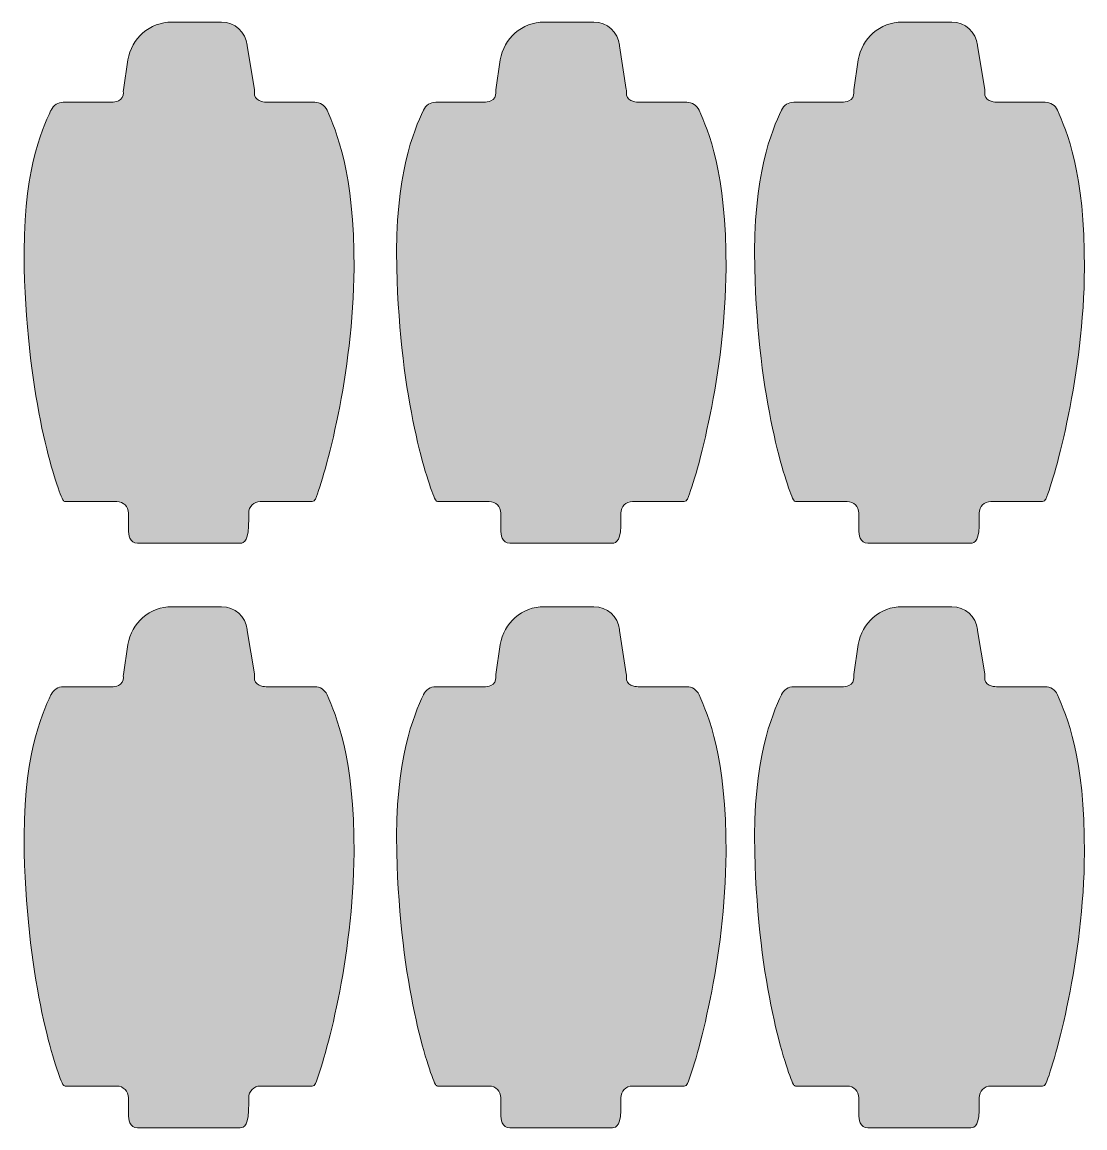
# Model space of a CAD drawing. Header units: inches. Extents: x -0.2 to 22.9, y 0 to 27.3.
# Drawn here: x 11.42 to 22.85, y 0 to 11.89 of the extents above; entities that cross this region are included whole.
import ezdxf

# ---------------------------------------------------------------- set-up
doc = ezdxf.new("R2010")
doc.units = ezdxf.units.IN
doc.header["$MEASUREMENT"] = 0
doc.layers.add('Paper Pumpkin Blank', color=7, linetype='Continuous', lineweight=0)

msp = doc.modelspace()

# ---------------------------------------------------------------- hatches: boundary and pattern name
at = {"layer": 'Paper Pumpkin Blank', "true_color": 0xe6e7e8, "transparency": 33554687}
h = msp.add_hatch(color=254, dxfattribs=at)
h.dxf.hatch_style = 2
edge = h.paths.add_edge_path()
edge.add_spline(control_points=[(13.917, 11.167), (13.919, 11.154), (13.919, 11.142), (13.918, 11.129), (13.915, 11.094), (13.935, 11.061), (13.967, 11.046), (13.99, 11.035), (14.026, 11.029), (14.043, 11.029), (14.043, 11.029), (14.567, 11.029), (14.567, 11.029), (14.624, 11.029), (14.676, 10.996), (14.699, 10.943), (14.699, 10.943), (14.699, 10.942), (14.699, 10.942), (14.794, 10.725), (14.993, 10.275), (14.989, 9.242), (14.982, 8.106), (14.678, 7.011), (14.574, 6.761), (14.567, 6.746), (14.553, 6.735), (14.537, 6.735), (14.537, 6.735), (13.981, 6.735), (13.981, 6.735), (13.912, 6.735), (13.856, 6.678), (13.856, 6.608), (13.856, 6.608), (13.856, 6.554), (13.856, 6.554), (13.856, 6.554), (13.854, 6.467), (13.854, 6.467), (13.851, 6.285), (13.785, 6.285), (13.75, 6.285), (13.75, 6.285), (12.66, 6.285), (12.66, 6.285), (12.575, 6.285), (12.562, 6.378), (12.562, 6.435), (12.562, 6.435), (12.562, 6.608), (12.562, 6.608), (12.562, 6.678), (12.507, 6.735), (12.438, 6.735), (12.438, 6.735), (11.882, 6.735), (11.882, 6.735), (11.872, 6.735), (11.864, 6.74), (11.858, 6.751), (11.779, 6.915), (11.475, 7.819), (11.443, 9.243), (11.419, 10.267), (11.629, 10.722), (11.729, 10.942), (11.729, 10.943), (11.731, 10.944), (11.731, 10.944), (11.754, 10.996), (11.806, 11.029), (11.862, 11.029), (11.862, 11.029), (12.383, 11.029), (12.383, 11.029), (12.399, 11.029), (12.431, 11.032), (12.456, 11.043), (12.49, 11.058), (12.511, 11.093), (12.508, 11.131), (12.507, 11.14), (12.508, 11.151), (12.51, 11.161), (12.51, 11.161), (12.558, 11.483), (12.558, 11.483), (12.593, 11.717), (12.794, 11.89), (13.031, 11.89), (13.031, 11.89), (13.564, 11.89), (13.564, 11.89), (13.706, 11.89), (13.824, 11.783), (13.839, 11.643), (13.839, 11.64), (13.839, 11.638), (13.84, 11.635), (13.84, 11.635), (13.917, 11.167), (13.917, 11.167)], knot_values=[0, 0, 0, 0, 1, 1, 1, 2, 2, 2, 3, 3, 3, 4, 4, 4, 5, 5, 5, 6, 6, 6, 7, 7, 7, 8, 8, 8, 9, 9, 9, 10, 10, 10, 11, 11, 11, 12, 12, 12, 13, 13, 13, 14, 14, 14, 15, 15, 15, 16, 16, 16, 17, 17, 17, 18, 18, 18, 19, 19, 19, 20, 20, 20, 21, 21, 21, 22, 22, 22, 23, 23, 23, 24, 24, 24, 25, 25, 25, 26, 26, 26, 27, 27, 27, 28, 28, 28, 29, 29, 29, 30, 30, 30, 31, 31, 31, 32, 32, 32, 33, 33, 33, 34, 34, 34, 34], degree=3, periodic=0)
h = msp.add_hatch(color=254, dxfattribs=at)
h.dxf.hatch_style = 2
edge = h.paths.add_edge_path()
edge.add_spline(control_points=[(17.917, 11.167), (17.919, 11.154), (17.919, 11.142), (17.918, 11.129), (17.915, 11.094), (17.935, 11.061), (17.967, 11.046), (17.99, 11.035), (18.026, 11.029), (18.043, 11.029), (18.043, 11.029), (18.567, 11.029), (18.567, 11.029), (18.624, 11.029), (18.676, 10.996), (18.7, 10.943), (18.7, 10.943), (18.7, 10.942), (18.7, 10.942), (18.796, 10.725), (18.994, 10.275), (18.99, 9.242), (18.983, 8.106), (18.679, 7.011), (18.575, 6.761), (18.568, 6.746), (18.554, 6.735), (18.539, 6.735), (18.539, 6.735), (17.982, 6.735), (17.982, 6.735), (17.914, 6.735), (17.858, 6.678), (17.858, 6.608), (17.858, 6.608), (17.858, 6.554), (17.858, 6.554), (17.858, 6.554), (17.857, 6.467), (17.857, 6.467), (17.854, 6.285), (17.787, 6.285), (17.753, 6.285), (17.753, 6.285), (16.664, 6.285), (16.664, 6.285), (16.579, 6.285), (16.567, 6.378), (16.567, 6.435), (16.567, 6.435), (16.567, 6.608), (16.567, 6.608), (16.567, 6.678), (16.511, 6.735), (16.443, 6.735), (16.443, 6.735), (15.887, 6.735), (15.887, 6.735), (15.878, 6.735), (15.869, 6.74), (15.864, 6.751), (15.785, 6.915), (15.481, 7.819), (15.449, 9.243), (15.425, 10.267), (15.635, 10.722), (15.735, 10.942), (15.735, 10.943), (15.736, 10.944), (15.736, 10.944), (15.76, 10.996), (15.811, 11.029), (15.868, 11.029), (15.868, 11.029), (16.389, 11.029), (16.389, 11.029), (16.404, 11.029), (16.436, 11.032), (16.461, 11.043), (16.496, 11.058), (16.517, 11.093), (16.514, 11.131), (16.512, 11.14), (16.514, 11.151), (16.515, 11.161), (16.515, 11.161), (16.562, 11.483), (16.562, 11.483), (16.597, 11.717), (16.797, 11.89), (17.035, 11.89), (17.035, 11.89), (17.568, 11.89), (17.568, 11.89), (17.71, 11.89), (17.828, 11.783), (17.843, 11.643), (17.843, 11.64), (17.843, 11.638), (17.844, 11.635), (17.844, 11.635), (17.917, 11.167), (17.917, 11.167)], knot_values=[0, 0, 0, 0, 1, 1, 1, 2, 2, 2, 3, 3, 3, 4, 4, 4, 5, 5, 5, 6, 6, 6, 7, 7, 7, 8, 8, 8, 9, 9, 9, 10, 10, 10, 11, 11, 11, 12, 12, 12, 13, 13, 13, 14, 14, 14, 15, 15, 15, 16, 16, 16, 17, 17, 17, 18, 18, 18, 19, 19, 19, 20, 20, 20, 21, 21, 21, 22, 22, 22, 23, 23, 23, 24, 24, 24, 25, 25, 25, 26, 26, 26, 27, 27, 27, 28, 28, 28, 29, 29, 29, 30, 30, 30, 31, 31, 31, 32, 32, 32, 33, 33, 33, 34, 34, 34, 34], degree=3, periodic=0)
h = msp.add_hatch(color=254, dxfattribs=at)
h.dxf.hatch_style = 2
edge = h.paths.add_edge_path()
edge.add_spline(control_points=[(21.771, 11.167), (21.774, 11.154), (21.774, 11.142), (21.772, 11.129), (21.769, 11.094), (21.789, 11.061), (21.821, 11.046), (21.844, 11.035), (21.881, 11.029), (21.897, 11.029), (21.897, 11.029), (22.421, 11.029), (22.421, 11.029), (22.478, 11.029), (22.531, 10.996), (22.554, 10.943), (22.554, 10.943), (22.554, 10.942), (22.554, 10.942), (22.65, 10.725), (22.849, 10.275), (22.844, 9.242), (22.837, 8.106), (22.533, 7.011), (22.429, 6.761), (22.422, 6.746), (22.408, 6.735), (22.393, 6.735), (22.393, 6.735), (21.836, 6.735), (21.836, 6.735), (21.768, 6.735), (21.712, 6.678), (21.712, 6.608), (21.712, 6.608), (21.712, 6.554), (21.712, 6.554), (21.712, 6.554), (21.711, 6.467), (21.711, 6.467), (21.708, 6.285), (21.642, 6.285), (21.607, 6.285), (21.607, 6.285), (20.514, 6.285), (20.514, 6.285), (20.429, 6.285), (20.417, 6.378), (20.417, 6.435), (20.417, 6.435), (20.417, 6.608), (20.417, 6.608), (20.417, 6.678), (20.361, 6.735), (20.293, 6.735), (20.293, 6.735), (19.737, 6.735), (19.737, 6.735), (19.728, 6.735), (19.719, 6.74), (19.714, 6.751), (19.635, 6.915), (19.331, 7.819), (19.299, 9.243), (19.275, 10.267), (19.485, 10.722), (19.585, 10.942), (19.585, 10.943), (19.586, 10.944), (19.586, 10.944), (19.61, 10.996), (19.661, 11.029), (19.718, 11.029), (19.718, 11.029), (20.239, 11.029), (20.239, 11.029), (20.254, 11.029), (20.286, 11.032), (20.311, 11.043), (20.346, 11.058), (20.367, 11.093), (20.364, 11.131), (20.362, 11.14), (20.364, 11.151), (20.365, 11.161), (20.365, 11.161), (20.412, 11.483), (20.412, 11.483), (20.447, 11.717), (20.647, 11.89), (20.885, 11.89), (20.885, 11.89), (21.418, 11.89), (21.418, 11.89), (21.56, 11.89), (21.678, 11.783), (21.693, 11.643), (21.693, 11.64), (21.693, 11.638), (21.694, 11.635), (21.694, 11.635), (21.771, 11.167), (21.771, 11.167)], knot_values=[0, 0, 0, 0, 1, 1, 1, 2, 2, 2, 3, 3, 3, 4, 4, 4, 5, 5, 5, 6, 6, 6, 7, 7, 7, 8, 8, 8, 9, 9, 9, 10, 10, 10, 11, 11, 11, 12, 12, 12, 13, 13, 13, 14, 14, 14, 15, 15, 15, 16, 16, 16, 17, 17, 17, 18, 18, 18, 19, 19, 19, 20, 20, 20, 21, 21, 21, 22, 22, 22, 23, 23, 23, 24, 24, 24, 25, 25, 25, 26, 26, 26, 27, 27, 27, 28, 28, 28, 29, 29, 29, 30, 30, 30, 31, 31, 31, 32, 32, 32, 33, 33, 33, 34, 34, 34, 34], degree=3, periodic=0)
h = msp.add_hatch(color=254, dxfattribs=at)
h.dxf.hatch_style = 2
edge = h.paths.add_edge_path()
edge.add_spline(control_points=[(13.917, 4.879), (13.919, 4.867), (13.919, 4.854), (13.918, 4.842), (13.915, 4.807), (13.935, 4.774), (13.967, 4.758), (13.99, 4.747), (14.026, 4.742), (14.043, 4.742), (14.043, 4.742), (14.567, 4.742), (14.567, 4.742), (14.624, 4.742), (14.676, 4.708), (14.699, 4.656), (14.699, 4.656), (14.699, 4.654), (14.699, 4.654), (14.794, 4.438), (14.993, 3.988), (14.989, 2.954), (14.982, 1.818), (14.678, 0.724), (14.574, 0.474), (14.567, 0.458), (14.553, 0.447), (14.537, 0.447), (14.537, 0.447), (13.981, 0.447), (13.981, 0.447), (13.912, 0.447), (13.856, 0.39), (13.856, 0.321), (13.856, 0.321), (13.856, 0.267), (13.856, 0.267), (13.856, 0.267), (13.854, 0.179), (13.854, 0.179), (13.851, -0.003), (13.785, -0.003), (13.75, -0.003), (13.75, -0.003), (12.66, -0.003), (12.66, -0.003), (12.575, -0.003), (12.562, 0.09), (12.562, 0.147), (12.562, 0.147), (12.562, 0.321), (12.562, 0.321), (12.562, 0.39), (12.507, 0.447), (12.438, 0.447), (12.438, 0.447), (11.882, 0.447), (11.882, 0.447), (11.872, 0.447), (11.864, 0.453), (11.858, 0.464), (11.779, 0.628), (11.475, 1.532), (11.443, 2.956), (11.419, 3.979), (11.629, 4.435), (11.729, 4.654), (11.729, 4.656), (11.731, 4.657), (11.731, 4.657), (11.754, 4.708), (11.806, 4.742), (11.862, 4.742), (11.862, 4.742), (12.383, 4.742), (12.383, 4.742), (12.399, 4.742), (12.431, 4.744), (12.456, 4.756), (12.49, 4.771), (12.511, 4.806), (12.508, 4.843), (12.507, 4.853), (12.508, 4.864), (12.51, 4.874), (12.51, 4.874), (12.558, 5.196), (12.558, 5.196), (12.593, 5.429), (12.794, 5.603), (13.031, 5.603), (13.031, 5.603), (13.564, 5.603), (13.564, 5.603), (13.706, 5.603), (13.824, 5.496), (13.839, 5.356), (13.839, 5.353), (13.839, 5.35), (13.84, 5.347), (13.84, 5.347), (13.917, 4.879), (13.917, 4.879)], knot_values=[0, 0, 0, 0, 1, 1, 1, 2, 2, 2, 3, 3, 3, 4, 4, 4, 5, 5, 5, 6, 6, 6, 7, 7, 7, 8, 8, 8, 9, 9, 9, 10, 10, 10, 11, 11, 11, 12, 12, 12, 13, 13, 13, 14, 14, 14, 15, 15, 15, 16, 16, 16, 17, 17, 17, 18, 18, 18, 19, 19, 19, 20, 20, 20, 21, 21, 21, 22, 22, 22, 23, 23, 23, 24, 24, 24, 25, 25, 25, 26, 26, 26, 27, 27, 27, 28, 28, 28, 29, 29, 29, 30, 30, 30, 31, 31, 31, 32, 32, 32, 33, 33, 33, 34, 34, 34, 34], degree=3, periodic=0)
h = msp.add_hatch(color=254, dxfattribs=at)
h.dxf.hatch_style = 2
edge = h.paths.add_edge_path()
edge.add_spline(control_points=[(17.917, 4.879), (17.919, 4.867), (17.919, 4.854), (17.918, 4.842), (17.915, 4.807), (17.935, 4.774), (17.967, 4.758), (17.99, 4.747), (18.026, 4.742), (18.043, 4.742), (18.043, 4.742), (18.567, 4.742), (18.567, 4.742), (18.624, 4.742), (18.676, 4.708), (18.7, 4.656), (18.7, 4.656), (18.7, 4.654), (18.7, 4.654), (18.796, 4.438), (18.994, 3.988), (18.99, 2.954), (18.983, 1.818), (18.679, 0.724), (18.575, 0.474), (18.568, 0.458), (18.554, 0.447), (18.539, 0.447), (18.539, 0.447), (17.982, 0.447), (17.982, 0.447), (17.914, 0.447), (17.858, 0.39), (17.858, 0.321), (17.858, 0.321), (17.858, 0.267), (17.858, 0.267), (17.858, 0.267), (17.857, 0.179), (17.857, 0.179), (17.854, -0.003), (17.787, -0.003), (17.753, -0.003), (17.753, -0.003), (16.664, -0.003), (16.664, -0.003), (16.579, -0.003), (16.567, 0.09), (16.567, 0.147), (16.567, 0.147), (16.567, 0.321), (16.567, 0.321), (16.567, 0.39), (16.511, 0.447), (16.443, 0.447), (16.443, 0.447), (15.887, 0.447), (15.887, 0.447), (15.878, 0.447), (15.869, 0.453), (15.864, 0.464), (15.785, 0.628), (15.481, 1.532), (15.449, 2.956), (15.425, 3.979), (15.635, 4.435), (15.735, 4.654), (15.735, 4.656), (15.736, 4.657), (15.736, 4.657), (15.76, 4.708), (15.811, 4.742), (15.868, 4.742), (15.868, 4.742), (16.389, 4.742), (16.389, 4.742), (16.404, 4.742), (16.436, 4.744), (16.461, 4.756), (16.496, 4.771), (16.517, 4.806), (16.514, 4.843), (16.512, 4.853), (16.514, 4.864), (16.515, 4.874), (16.515, 4.874), (16.562, 5.196), (16.562, 5.196), (16.597, 5.429), (16.797, 5.603), (17.035, 5.603), (17.035, 5.603), (17.568, 5.603), (17.568, 5.603), (17.71, 5.603), (17.828, 5.496), (17.843, 5.356), (17.843, 5.353), (17.843, 5.35), (17.844, 5.347), (17.844, 5.347), (17.917, 4.879), (17.917, 4.879)], knot_values=[0, 0, 0, 0, 1, 1, 1, 2, 2, 2, 3, 3, 3, 4, 4, 4, 5, 5, 5, 6, 6, 6, 7, 7, 7, 8, 8, 8, 9, 9, 9, 10, 10, 10, 11, 11, 11, 12, 12, 12, 13, 13, 13, 14, 14, 14, 15, 15, 15, 16, 16, 16, 17, 17, 17, 18, 18, 18, 19, 19, 19, 20, 20, 20, 21, 21, 21, 22, 22, 22, 23, 23, 23, 24, 24, 24, 25, 25, 25, 26, 26, 26, 27, 27, 27, 28, 28, 28, 29, 29, 29, 30, 30, 30, 31, 31, 31, 32, 32, 32, 33, 33, 33, 34, 34, 34, 34], degree=3, periodic=0)
h = msp.add_hatch(color=254, dxfattribs=at)
h.dxf.hatch_style = 2
edge = h.paths.add_edge_path()
edge.add_spline(control_points=[(21.771, 4.879), (21.774, 4.867), (21.774, 4.854), (21.772, 4.842), (21.769, 4.807), (21.789, 4.774), (21.821, 4.758), (21.844, 4.747), (21.881, 4.742), (21.897, 4.742), (21.897, 4.742), (22.421, 4.742), (22.421, 4.742), (22.478, 4.742), (22.531, 4.708), (22.554, 4.656), (22.554, 4.656), (22.554, 4.654), (22.554, 4.654), (22.65, 4.438), (22.849, 3.988), (22.844, 2.954), (22.837, 1.818), (22.533, 0.724), (22.429, 0.474), (22.422, 0.458), (22.408, 0.447), (22.393, 0.447), (22.393, 0.447), (21.836, 0.447), (21.836, 0.447), (21.768, 0.447), (21.712, 0.39), (21.712, 0.321), (21.712, 0.321), (21.712, 0.267), (21.712, 0.267), (21.712, 0.267), (21.711, 0.179), (21.711, 0.179), (21.708, -0.003), (21.642, -0.003), (21.607, -0.003), (21.607, -0.003), (20.514, -0.003), (20.514, -0.003), (20.429, -0.003), (20.417, 0.09), (20.417, 0.147), (20.417, 0.147), (20.417, 0.321), (20.417, 0.321), (20.417, 0.39), (20.361, 0.447), (20.293, 0.447), (20.293, 0.447), (19.737, 0.447), (19.737, 0.447), (19.728, 0.447), (19.719, 0.453), (19.714, 0.464), (19.635, 0.628), (19.331, 1.532), (19.299, 2.956), (19.275, 3.979), (19.485, 4.435), (19.585, 4.654), (19.585, 4.656), (19.586, 4.657), (19.586, 4.657), (19.61, 4.708), (19.661, 4.742), (19.718, 4.742), (19.718, 4.742), (20.239, 4.742), (20.239, 4.742), (20.254, 4.742), (20.286, 4.744), (20.311, 4.756), (20.346, 4.771), (20.367, 4.806), (20.364, 4.843), (20.362, 4.853), (20.364, 4.864), (20.365, 4.874), (20.365, 4.874), (20.412, 5.196), (20.412, 5.196), (20.447, 5.429), (20.647, 5.603), (20.885, 5.603), (20.885, 5.603), (21.418, 5.603), (21.418, 5.603), (21.56, 5.603), (21.678, 5.496), (21.693, 5.356), (21.693, 5.353), (21.693, 5.35), (21.694, 5.347), (21.694, 5.347), (21.771, 4.879), (21.771, 4.879)], knot_values=[0, 0, 0, 0, 1, 1, 1, 2, 2, 2, 3, 3, 3, 4, 4, 4, 5, 5, 5, 6, 6, 6, 7, 7, 7, 8, 8, 8, 9, 9, 9, 10, 10, 10, 11, 11, 11, 12, 12, 12, 13, 13, 13, 14, 14, 14, 15, 15, 15, 16, 16, 16, 17, 17, 17, 18, 18, 18, 19, 19, 19, 20, 20, 20, 21, 21, 21, 22, 22, 22, 23, 23, 23, 24, 24, 24, 25, 25, 25, 26, 26, 26, 27, 27, 27, 28, 28, 28, 29, 29, 29, 30, 30, 30, 31, 31, 31, 32, 32, 32, 33, 33, 33, 34, 34, 34, 34], degree=3, periodic=0)

# ---------------------------------------------------------------- linework, layer by layer
at = {"layer": 'Paper Pumpkin Blank'}
for points in [[(13.917, 11.167), (13.919, 11.154), (13.919, 11.142), (13.918, 11.129), (13.915, 11.094), (13.935, 11.061), (13.967, 11.046), (13.99, 11.035), (14.026, 11.029), (14.043, 11.029), (14.043, 11.029), (14.567, 11.029), (14.567, 11.029), (14.624, 11.029), (14.676, 10.996), (14.699, 10.943), (14.699, 10.943), (14.699, 10.942), (14.699, 10.942), (14.794, 10.725), (14.993, 10.275), (14.989, 9.242), (14.982, 8.106), (14.678, 7.011), (14.574, 6.761), (14.567, 6.746), (14.553, 6.735), (14.537, 6.735), (14.537, 6.735), (13.981, 6.735), (13.981, 6.735), (13.912, 6.735), (13.856, 6.678), (13.856, 6.608), (13.856, 6.608), (13.856, 6.554), (13.856, 6.554), (13.856, 6.554), (13.854, 6.467), (13.854, 6.467), (13.851, 6.285), (13.785, 6.285), (13.75, 6.285), (13.75, 6.285), (12.66, 6.285), (12.66, 6.285), (12.575, 6.285), (12.562, 6.378), (12.562, 6.435), (12.562, 6.435), (12.562, 6.608), (12.562, 6.608), (12.562, 6.678), (12.507, 6.735), (12.438, 6.735), (12.438, 6.735), (11.882, 6.735), (11.882, 6.735), (11.872, 6.735), (11.864, 6.74), (11.858, 6.751), (11.779, 6.915), (11.475, 7.819), (11.443, 9.243), (11.419, 10.267), (11.629, 10.722), (11.729, 10.942), (11.729, 10.943), (11.731, 10.944), (11.731, 10.944), (11.754, 10.996), (11.806, 11.029), (11.862, 11.029), (11.862, 11.029), (12.383, 11.029), (12.383, 11.029), (12.399, 11.029), (12.431, 11.032), (12.456, 11.043), (12.49, 11.058), (12.511, 11.093), (12.508, 11.131), (12.507, 11.14), (12.508, 11.151), (12.51, 11.161), (12.51, 11.161), (12.558, 11.483), (12.558, 11.483), (12.593, 11.717), (12.794, 11.89), (13.031, 11.89), (13.031, 11.89), (13.564, 11.89), (13.564, 11.89), (13.706, 11.89), (13.824, 11.783), (13.839, 11.643), (13.839, 11.64), (13.839, 11.638), (13.84, 11.635), (13.84, 11.635), (13.917, 11.167), (13.917, 11.167)], [(17.917, 11.167), (17.919, 11.154), (17.919, 11.142), (17.918, 11.129), (17.915, 11.094), (17.935, 11.061), (17.967, 11.046), (17.99, 11.035), (18.026, 11.029), (18.043, 11.029), (18.043, 11.029), (18.567, 11.029), (18.567, 11.029), (18.624, 11.029), (18.676, 10.996), (18.7, 10.943), (18.7, 10.943), (18.7, 10.942), (18.7, 10.942), (18.796, 10.725), (18.994, 10.275), (18.99, 9.242), (18.983, 8.106), (18.679, 7.011), (18.575, 6.761), (18.568, 6.746), (18.554, 6.735), (18.539, 6.735), (18.539, 6.735), (17.982, 6.735), (17.982, 6.735), (17.914, 6.735), (17.858, 6.678), (17.858, 6.608), (17.858, 6.608), (17.858, 6.554), (17.858, 6.554), (17.858, 6.554), (17.857, 6.467), (17.857, 6.467), (17.854, 6.285), (17.787, 6.285), (17.753, 6.285), (17.753, 6.285), (16.664, 6.285), (16.664, 6.285), (16.579, 6.285), (16.567, 6.378), (16.567, 6.435), (16.567, 6.435), (16.567, 6.608), (16.567, 6.608), (16.567, 6.678), (16.511, 6.735), (16.443, 6.735), (16.443, 6.735), (15.887, 6.735), (15.887, 6.735), (15.878, 6.735), (15.869, 6.74), (15.864, 6.751), (15.785, 6.915), (15.481, 7.819), (15.449, 9.243), (15.425, 10.267), (15.635, 10.722), (15.735, 10.942), (15.735, 10.943), (15.736, 10.944), (15.736, 10.944), (15.76, 10.996), (15.811, 11.029), (15.868, 11.029), (15.868, 11.029), (16.389, 11.029), (16.389, 11.029), (16.404, 11.029), (16.436, 11.032), (16.461, 11.043), (16.496, 11.058), (16.517, 11.093), (16.514, 11.131), (16.512, 11.14), (16.514, 11.151), (16.515, 11.161), (16.515, 11.161), (16.562, 11.483), (16.562, 11.483), (16.597, 11.717), (16.797, 11.89), (17.035, 11.89), (17.035, 11.89), (17.568, 11.89), (17.568, 11.89), (17.71, 11.89), (17.828, 11.783), (17.843, 11.643), (17.843, 11.64), (17.843, 11.638), (17.844, 11.635), (17.844, 11.635), (17.917, 11.167), (17.917, 11.167)], [(21.771, 11.167), (21.774, 11.154), (21.774, 11.142), (21.772, 11.129), (21.769, 11.094), (21.789, 11.061), (21.821, 11.046), (21.844, 11.035), (21.881, 11.029), (21.897, 11.029), (21.897, 11.029), (22.421, 11.029), (22.421, 11.029), (22.478, 11.029), (22.531, 10.996), (22.554, 10.943), (22.554, 10.943), (22.554, 10.942), (22.554, 10.942), (22.65, 10.725), (22.849, 10.275), (22.844, 9.242), (22.837, 8.106), (22.533, 7.011), (22.429, 6.761), (22.422, 6.746), (22.408, 6.735), (22.393, 6.735), (22.393, 6.735), (21.836, 6.735), (21.836, 6.735), (21.768, 6.735), (21.712, 6.678), (21.712, 6.608), (21.712, 6.608), (21.712, 6.554), (21.712, 6.554), (21.712, 6.554), (21.711, 6.467), (21.711, 6.467), (21.708, 6.285), (21.642, 6.285), (21.607, 6.285), (21.607, 6.285), (20.514, 6.285), (20.514, 6.285), (20.429, 6.285), (20.417, 6.378), (20.417, 6.435), (20.417, 6.435), (20.417, 6.608), (20.417, 6.608), (20.417, 6.678), (20.361, 6.735), (20.293, 6.735), (20.293, 6.735), (19.737, 6.735), (19.737, 6.735), (19.728, 6.735), (19.719, 6.74), (19.714, 6.751), (19.635, 6.915), (19.331, 7.819), (19.299, 9.243), (19.275, 10.267), (19.485, 10.722), (19.585, 10.942), (19.585, 10.943), (19.586, 10.944), (19.586, 10.944), (19.61, 10.996), (19.661, 11.029), (19.718, 11.029), (19.718, 11.029), (20.239, 11.029), (20.239, 11.029), (20.254, 11.029), (20.286, 11.032), (20.311, 11.043), (20.346, 11.058), (20.367, 11.093), (20.364, 11.131), (20.362, 11.14), (20.364, 11.151), (20.365, 11.161), (20.365, 11.161), (20.412, 11.483), (20.412, 11.483), (20.447, 11.717), (20.647, 11.89), (20.885, 11.89), (20.885, 11.89), (21.418, 11.89), (21.418, 11.89), (21.56, 11.89), (21.678, 11.783), (21.693, 11.643), (21.693, 11.64), (21.693, 11.638), (21.694, 11.635), (21.694, 11.635), (21.771, 11.167), (21.771, 11.167)], [(13.917, 4.879), (13.919, 4.867), (13.919, 4.854), (13.918, 4.842), (13.915, 4.807), (13.935, 4.774), (13.967, 4.758), (13.99, 4.747), (14.026, 4.742), (14.043, 4.742), (14.043, 4.742), (14.567, 4.742), (14.567, 4.742), (14.624, 4.742), (14.676, 4.708), (14.699, 4.656), (14.699, 4.656), (14.699, 4.654), (14.699, 4.654), (14.794, 4.438), (14.993, 3.988), (14.989, 2.954), (14.982, 1.818), (14.678, 0.724), (14.574, 0.474), (14.567, 0.458), (14.553, 0.447), (14.537, 0.447), (14.537, 0.447), (13.981, 0.447), (13.981, 0.447), (13.912, 0.447), (13.856, 0.39), (13.856, 0.321), (13.856, 0.321), (13.856, 0.267), (13.856, 0.267), (13.856, 0.267), (13.854, 0.179), (13.854, 0.179), (13.851, -0.003), (13.785, -0.003), (13.75, -0.003), (13.75, -0.003), (12.66, -0.003), (12.66, -0.003), (12.575, -0.003), (12.562, 0.09), (12.562, 0.147), (12.562, 0.147), (12.562, 0.321), (12.562, 0.321), (12.562, 0.39), (12.507, 0.447), (12.438, 0.447), (12.438, 0.447), (11.882, 0.447), (11.882, 0.447), (11.872, 0.447), (11.864, 0.453), (11.858, 0.464), (11.779, 0.628), (11.475, 1.532), (11.443, 2.956), (11.419, 3.979), (11.629, 4.435), (11.729, 4.654), (11.729, 4.656), (11.731, 4.657), (11.731, 4.657), (11.754, 4.708), (11.806, 4.742), (11.862, 4.742), (11.862, 4.742), (12.383, 4.742), (12.383, 4.742), (12.399, 4.742), (12.431, 4.744), (12.456, 4.756), (12.49, 4.771), (12.511, 4.806), (12.508, 4.843), (12.507, 4.853), (12.508, 4.864), (12.51, 4.874), (12.51, 4.874), (12.558, 5.196), (12.558, 5.196), (12.593, 5.429), (12.794, 5.603), (13.031, 5.603), (13.031, 5.603), (13.564, 5.603), (13.564, 5.603), (13.706, 5.603), (13.824, 5.496), (13.839, 5.356), (13.839, 5.353), (13.839, 5.35), (13.84, 5.347), (13.84, 5.347), (13.917, 4.879), (13.917, 4.879)], [(17.917, 4.879), (17.919, 4.867), (17.919, 4.854), (17.918, 4.842), (17.915, 4.807), (17.935, 4.774), (17.967, 4.758), (17.99, 4.747), (18.026, 4.742), (18.043, 4.742), (18.043, 4.742), (18.567, 4.742), (18.567, 4.742), (18.624, 4.742), (18.676, 4.708), (18.7, 4.656), (18.7, 4.656), (18.7, 4.654), (18.7, 4.654), (18.796, 4.438), (18.994, 3.988), (18.99, 2.954), (18.983, 1.818), (18.679, 0.724), (18.575, 0.474), (18.568, 0.458), (18.554, 0.447), (18.539, 0.447), (18.539, 0.447), (17.982, 0.447), (17.982, 0.447), (17.914, 0.447), (17.858, 0.39), (17.858, 0.321), (17.858, 0.321), (17.858, 0.267), (17.858, 0.267), (17.858, 0.267), (17.857, 0.179), (17.857, 0.179), (17.854, -0.003), (17.787, -0.003), (17.753, -0.003), (17.753, -0.003), (16.664, -0.003), (16.664, -0.003), (16.579, -0.003), (16.567, 0.09), (16.567, 0.147), (16.567, 0.147), (16.567, 0.321), (16.567, 0.321), (16.567, 0.39), (16.511, 0.447), (16.443, 0.447), (16.443, 0.447), (15.887, 0.447), (15.887, 0.447), (15.878, 0.447), (15.869, 0.453), (15.864, 0.464), (15.785, 0.628), (15.481, 1.532), (15.449, 2.956), (15.425, 3.979), (15.635, 4.435), (15.735, 4.654), (15.735, 4.656), (15.736, 4.657), (15.736, 4.657), (15.76, 4.708), (15.811, 4.742), (15.868, 4.742), (15.868, 4.742), (16.389, 4.742), (16.389, 4.742), (16.404, 4.742), (16.436, 4.744), (16.461, 4.756), (16.496, 4.771), (16.517, 4.806), (16.514, 4.843), (16.512, 4.853), (16.514, 4.864), (16.515, 4.874), (16.515, 4.874), (16.562, 5.196), (16.562, 5.196), (16.597, 5.429), (16.797, 5.603), (17.035, 5.603), (17.035, 5.603), (17.568, 5.603), (17.568, 5.603), (17.71, 5.603), (17.828, 5.496), (17.843, 5.356), (17.843, 5.353), (17.843, 5.35), (17.844, 5.347), (17.844, 5.347), (17.917, 4.879), (17.917, 4.879)], [(21.771, 4.879), (21.774, 4.867), (21.774, 4.854), (21.772, 4.842), (21.769, 4.807), (21.789, 4.774), (21.821, 4.758), (21.844, 4.747), (21.881, 4.742), (21.897, 4.742), (21.897, 4.742), (22.421, 4.742), (22.421, 4.742), (22.478, 4.742), (22.531, 4.708), (22.554, 4.656), (22.554, 4.656), (22.554, 4.654), (22.554, 4.654), (22.65, 4.438), (22.849, 3.988), (22.844, 2.954), (22.837, 1.818), (22.533, 0.724), (22.429, 0.474), (22.422, 0.458), (22.408, 0.447), (22.393, 0.447), (22.393, 0.447), (21.836, 0.447), (21.836, 0.447), (21.768, 0.447), (21.712, 0.39), (21.712, 0.321), (21.712, 0.321), (21.712, 0.267), (21.712, 0.267), (21.712, 0.267), (21.711, 0.179), (21.711, 0.179), (21.708, -0.003), (21.642, -0.003), (21.607, -0.003), (21.607, -0.003), (20.514, -0.003), (20.514, -0.003), (20.429, -0.003), (20.417, 0.09), (20.417, 0.147), (20.417, 0.147), (20.417, 0.321), (20.417, 0.321), (20.417, 0.39), (20.361, 0.447), (20.293, 0.447), (20.293, 0.447), (19.737, 0.447), (19.737, 0.447), (19.728, 0.447), (19.719, 0.453), (19.714, 0.464), (19.635, 0.628), (19.331, 1.532), (19.299, 2.956), (19.275, 3.979), (19.485, 4.435), (19.585, 4.654), (19.585, 4.656), (19.586, 4.657), (19.586, 4.657), (19.61, 4.708), (19.661, 4.742), (19.718, 4.742), (19.718, 4.742), (20.239, 4.742), (20.239, 4.742), (20.254, 4.742), (20.286, 4.744), (20.311, 4.756), (20.346, 4.771), (20.367, 4.806), (20.364, 4.843), (20.362, 4.853), (20.364, 4.864), (20.365, 4.874), (20.365, 4.874), (20.412, 5.196), (20.412, 5.196), (20.447, 5.429), (20.647, 5.603), (20.885, 5.603), (20.885, 5.603), (21.418, 5.603), (21.418, 5.603), (21.56, 5.603), (21.678, 5.496), (21.693, 5.356), (21.693, 5.353), (21.693, 5.35), (21.694, 5.347), (21.694, 5.347), (21.771, 4.879), (21.771, 4.879)]]:
    msp.add_open_spline(points, degree=3, knots=[0, 0, 0, 0, 1, 1, 1, 2, 2, 2, 3, 3, 3, 4, 4, 4, 5, 5, 5, 6, 6, 6, 7, 7, 7, 8, 8, 8, 9, 9, 9, 10, 10, 10, 11, 11, 11, 12, 12, 12, 13, 13, 13, 14, 14, 14, 15, 15, 15, 16, 16, 16, 17, 17, 17, 18, 18, 18, 19, 19, 19, 20, 20, 20, 21, 21, 21, 22, 22, 22, 23, 23, 23, 24, 24, 24, 25, 25, 25, 26, 26, 26, 27, 27, 27, 28, 28, 28, 29, 29, 29, 30, 30, 30, 31, 31, 31, 32, 32, 32, 33, 33, 33, 34, 34, 34, 34], dxfattribs=at)

doc.saveas('drawing.dxf')
